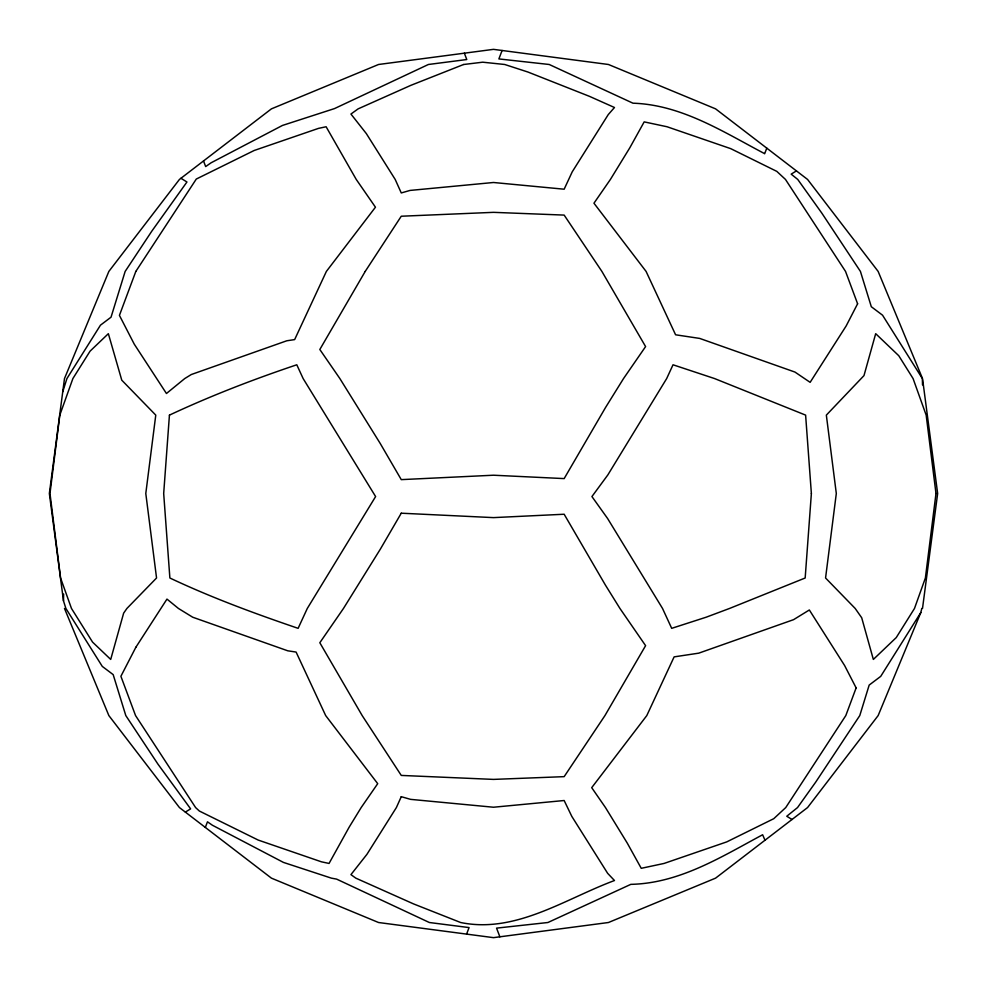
<?xml version="1.0" encoding="UTF-8"?>
<svg xmlns="http://www.w3.org/2000/svg" width="987" height="987" viewBox="0 0 987 987"><rect width="100%" height="100%" fill="white"/><g stroke="black" fill="none" stroke-linecap="round" stroke-linejoin="round"><path stroke-width="1.48" d="M185.359 812.104L190.614 808.859L157.957 764.148L125.805 715.575L113.172 674.614L102.29 666.41L65.882 608.448L63.489 600.861L63.624 594.038M922.524 384.93L922.351 378.552L882.551 315.198L871.311 306.723L860.43 271.425L821.813 213.106L797.743 179.437L791.179 174.144L796.435 170.899M922.512 608.448L937.65 493.5L922.635 379.464M64.488 608.448L108.854 715.575L179.437 807.563L271.425 878.146L378.552 922.512L493.5 937.65L608.448 922.512L715.575 878.146L807.563 807.563L878.146 715.575L920.822 612.532L921.796 608.448M62.736 391.802L66.931 378.552L100.464 325.167L111.037 317.185L125.152 271.425L151.825 231.131L186.95 182.003L180.942 178.289M205.333 827.427L207.48 821.813L212.39 825.231L283.417 862.404L331.385 878.146L336.592 879.109L429.357 922.512L469.072 927.583L466.58 934.109M502.099 50.485L498.879 58.924L549.228 64.488L632.963 103.191C681.19 104.733 722.595 131.493 763.926 153.281L764.641 153.775L766.788 148.149M920.822 612.532L880.725 676.366L869.177 685.077L859.776 715.575L815.669 782.173L797.533 807.563L786.762 816.249L792.018 819.494M463.742 64.488L482.705 62.193L504.715 64.488L527.983 72.051L589.424 96.331L614.482 107.509L608.263 114.578L572.226 171.837L564.157 189.208L493.5 182.496L410.037 190.429L401.265 192.946L395.195 179.437L366.337 133.603L350.94 114.048L358.145 108.854L410.839 85.351L463.631 64.488M922.512 378.552L878.146 271.425L807.563 179.437L715.575 108.854L608.448 64.488L493.5 49.35L378.552 64.488L271.425 108.854L179.437 179.437L108.854 271.425L64.488 378.552L49.35 493.5L63.489 600.861M464.359 53.187L466.777 59.541L428.395 64.488L334.519 108.582L282.442 125.448L211.095 162.793L205.666 166.581L203.519 160.955M764.987 840.233L762.63 834.755C721.201 856.95 679.389 883.353 630.829 884.352L547.908 922.512L496.56 928.125L499.878 936.811M169.431 415.12L163.682 493.5L169.875 578C211.391 597.604 254.683 613.532 298.123 628.337L307.302 608.448L375.615 496.56L303.132 378.552L296.791 364.783C253.536 379.316 210.762 395.799 169.431 415.12M811.376 493.5L805.17 578L729.553 608.448L706.198 617.196L671.691 628.337L662.524 608.448L607.597 518.496L591.929 496.56L607.819 474.957L666.681 378.552L673.023 364.783L714.539 378.552L805.614 415.12L811.376 493.5M59.812 415.12L49.979 493.5L60.577 578L71.471 608.448L92.568 642.118L110.704 659.439L123.646 613.137L126.916 608.448L156.551 578L145.792 493.5L155.773 415.12L121.771 380.18L108.36 333.68L90.064 351.162L72.89 378.552L59.812 415.12M935.984 493.5L925.387 578L914.493 608.448L896.258 637.565L873.347 659.439L861.7 617.751L855.186 608.448L825.564 578L836.31 493.5L826.341 415.12L863.983 375.603L875.691 333.68L898.762 355.715L913.074 378.552L926.164 415.12L935.984 493.5M135.824 271.425L119.427 315.384L134.281 344.192L166.445 393.505L184.754 378.552L191.318 374.517L286.81 340.774L294.644 339.602L326.376 271.425L375.455 207.196L356.245 179.437L326.117 126.755L318.48 128.384L254.19 150.48L196.302 179.042L135.824 271.425M856.136 687.89L845.81 715.575L785.751 807.563L773.746 818.704L726.728 841.899L664.078 863.44L641.242 868.313L627.313 843.182L605.475 807.563L591.707 787.663L646.793 715.575L674.121 656.873L698.747 653.16L793.573 619.663L809.34 609.978L844.588 665.485L856.136 687.89M401.265 796.682L396.379 807.563L366.942 854.323L350.94 874.63L355.813 878.146L413.553 903.907L460.645 922.512C515.448 933.85 565.23 898.824 614.482 880.527L607.659 873.347L571.806 816.385L564.157 800.519L493.5 807.23L410.58 799.359L401.265 796.682M135.873 647.238L120.895 676.28L135.552 715.575L195.599 807.563L199.349 811.03L258.212 840.073L321.417 861.811L329.053 863.44L349.201 827.094L361.168 807.563L377.713 783.666L325.673 715.575L296.1 652.062L287.76 650.803L192.712 617.22L178.425 608.448L166.963 599.097L135.873 647.238M857.604 303.774L846.167 325.944L810.142 382.339L794.967 372.074L699.697 338.418L675.589 334.79L646.09 271.425L593.952 203.211L610.41 179.437L629.854 147.717L644.178 121.882L667.015 126.743L730.738 148.655L776.794 171.368L785.479 179.437L845.538 271.425L857.604 303.774M365.215 271.425L319.825 349.497L339.861 378.552L380.254 443.521L401.265 479.633L493.5 475.216L564.157 478.596L605.524 407.532L623.537 378.552L645.597 346.585L601.897 271.425L564.157 215.092L493.5 212.341L401.265 216.227L365.215 271.425M401.265 513.203L380.439 548.982L343.476 608.448L319.825 642.734L362.18 715.575L401.265 775.424L493.5 779.397L564.157 776.646L604.945 715.575L645.597 645.658L619.935 608.448L605.339 584.97L564.157 514.239L493.5 517.62L401.265 513.203"/></g></svg>
